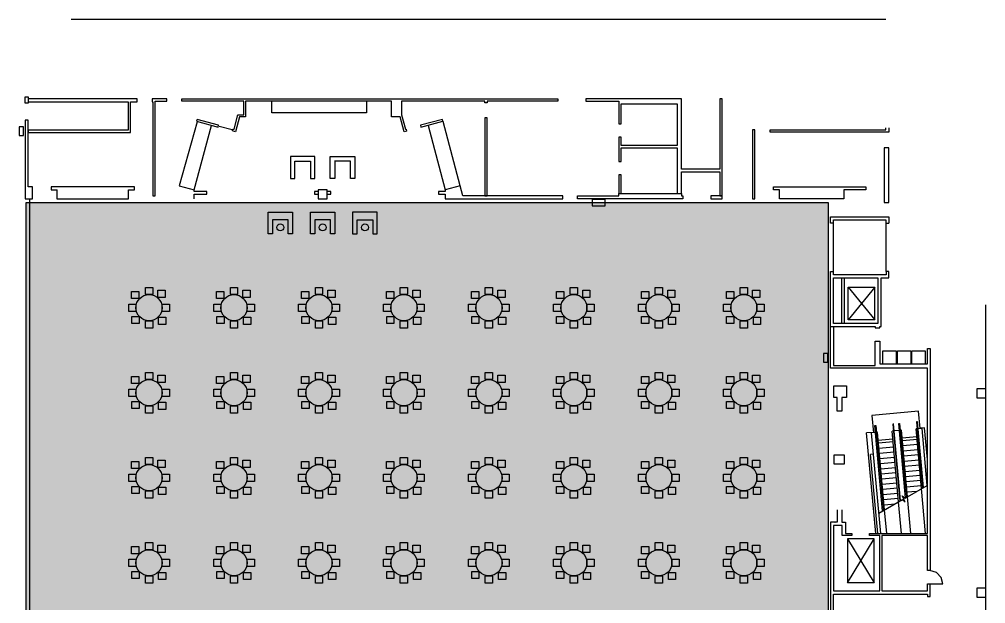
# Model space of a CAD drawing. Header units: feet. Extents: x 304 to 526, y 573 to 801.
# Drawn here: x 308.3 to 526.5, y 669.5 to 801.4 of the extents above; entities that cross this region are included whole.
import ezdxf

# ---------------------------------------------------------------- set-up
doc = ezdxf.new("R2010")
doc.units = ezdxf.units.FT
doc.header["$MEASUREMENT"] = 0
for name, color, linetype in [('background', 7, 'Continuous'), ('Layer 1', 7, 'Continuous'), ('walls', 7, 'Continuous')]:
    doc.layers.add(name, color=color, linetype=linetype)

msp = doc.modelspace()

# ---------------------------------------------------------------- hatches: boundary and pattern name
at = {"layer": 'background', "lineweight": 0, "true_color": 0xe6e6e6, "transparency": 33554687}
h = msp.add_hatch(color=254, dxfattribs=at)
h.dxf.hatch_style = 1
h.paths.add_polyline_path([(491.003, 759.9635), (309.7528, 759.9635), (309.7528, 591.7968), (491.003, 591.7968)])

# ---------------------------------------------------------------- linework, layer by layer
at = {"layer": 'background', "color": 254, "lineweight": 0, "true_color": 0xe6e6e6, "transparency": 33554687}
msp.add_lwpolyline([(491.003, 759.9635), (309.7528, 759.9635), (309.7528, 591.7968), (491.003, 591.7968)], close=True, dxfattribs=at)
at = {"layer": 'background', "color": 254, "lineweight": 25, "true_color": 0xe6e6e6}
msp.add_lwpolyline([(491.003, 759.9635), (309.7528, 759.9635), (309.7528, 591.7968), (491.003, 591.7968)], close=True, dxfattribs=at)
at = {"layer": 'Layer 1', "color": 18, "lineweight": 25, "true_color": 0x000000}
for points in [[(333.6331, 739.9786), (335.2735, 739.9786), (335.2735, 738.3382), (333.6331, 738.3382)], [(336.7391, 740.8808), (338.3795, 740.8808), (338.3795, 739.2404), (336.7391, 739.2404)], [(339.5462, 740.225), (341.1866, 740.225), (341.1866, 738.5846), (339.5462, 738.5846)], [(352.8195, 739.9786), (354.4599, 739.9786), (354.4599, 738.3382), (352.8195, 738.3382)], [(355.9255, 740.8808), (357.5659, 740.8808), (357.5659, 739.2404), (355.9255, 739.2404)], [(358.7326, 740.225), (360.373, 740.225), (360.373, 738.5846), (358.7326, 738.5846)], [(372.0059, 739.9786), (373.6463, 739.9786), (373.6463, 738.3382), (372.0059, 738.3382)], [(375.1119, 740.8808), (376.7523, 740.8808), (376.7523, 739.2404), (375.1119, 739.2404)], [(377.919, 740.225), (379.5594, 740.225), (379.5594, 738.5846), (377.919, 738.5846)], [(391.1923, 739.9786), (392.8327, 739.9786), (392.8327, 738.3382), (391.1923, 738.3382)], [(394.2983, 740.8808), (395.9387, 740.8808), (395.9387, 739.2404), (394.2983, 739.2404)], [(397.1054, 740.225), (398.7458, 740.225), (398.7458, 738.5846), (397.1054, 738.5846)], [(410.3787, 739.9786), (412.0191, 739.9786), (412.0191, 738.3382), (410.3787, 738.3382)], [(413.4847, 740.8808), (415.1251, 740.8808), (415.1251, 739.2404), (413.4847, 739.2404)], [(416.2918, 740.225), (417.9322, 740.225), (417.9322, 738.5846), (416.2918, 738.5846)], [(429.5651, 739.9786), (431.2055, 739.9786), (431.2055, 738.3382), (429.5651, 738.3382)], [(432.6711, 740.8808), (434.3115, 740.8808), (434.3115, 739.2404), (432.6711, 739.2404)], [(435.4782, 740.225), (437.1186, 740.225), (437.1186, 738.5846), (435.4782, 738.5846)], [(448.7515, 739.9786), (450.3919, 739.9786), (450.3919, 738.3382), (448.7515, 738.3382)], [(451.8575, 740.8808), (453.4979, 740.8808), (453.4979, 739.2404), (451.8575, 739.2404)], [(454.6646, 740.225), (456.305, 740.225), (456.305, 738.5846), (454.6646, 738.5846)], [(467.9379, 739.9786), (469.5783, 739.9786), (469.5783, 738.3382), (467.9379, 738.3382)], [(471.0439, 740.8808), (472.6843, 740.8808), (472.6843, 739.2404), (471.0439, 739.2404)], [(473.851, 740.225), (475.4914, 740.225), (475.4914, 738.5846), (473.851, 738.5846)], [(332.9661, 737.1079), (334.6065, 737.1079), (334.6065, 735.4675), (332.9661, 735.4675)], [(340.5121, 737.1079), (342.1525, 737.1079), (342.1525, 735.4675), (340.5121, 735.4675)], [(352.1525, 737.1079), (353.7929, 737.1079), (353.7929, 735.4675), (352.1525, 735.4675)], [(359.6985, 737.1079), (361.3389, 737.1079), (361.3389, 735.4675), (359.6985, 735.4675)], [(371.3389, 737.1079), (372.9793, 737.1079), (372.9793, 735.4675), (371.3389, 735.4675)], [(378.8849, 737.1079), (380.5253, 737.1079), (380.5253, 735.4675), (378.8849, 735.4675)], [(390.5253, 737.1079), (392.1657, 737.1079), (392.1657, 735.4675), (390.5253, 735.4675)], [(398.0713, 737.1079), (399.7117, 737.1079), (399.7117, 735.4675), (398.0713, 735.4675)], [(409.7117, 737.1079), (411.3521, 737.1079), (411.3521, 735.4675), (409.7117, 735.4675)], [(417.2577, 737.1079), (418.8981, 737.1079), (418.8981, 735.4675), (417.2577, 735.4675)], [(428.8981, 737.1079), (430.5385, 737.1079), (430.5385, 735.4675), (428.8981, 735.4675)], [(436.4441, 737.1079), (438.0845, 737.1079), (438.0845, 735.4675), (436.4441, 735.4675)], [(448.0845, 737.1079), (449.7249, 737.1079), (449.7249, 735.4675), (448.0845, 735.4675)], [(455.6305, 737.1079), (457.2709, 737.1079), (457.2709, 735.4675), (455.6305, 735.4675)], [(467.2709, 737.1078), (468.9113, 737.1078), (468.9113, 735.4674), (467.2709, 735.4674)], [(474.8169, 737.1078), (476.4573, 737.1078), (476.4573, 735.4674), (474.8169, 735.4674)], [(333.664, 734.3428), (335.3044, 734.3428), (335.3044, 732.7024), (333.664, 732.7024)], [(336.7391, 733.3349), (338.3795, 733.3349), (338.3795, 731.6945), (336.7391, 731.6945)], [(339.7004, 734.1269), (341.3408, 734.1269), (341.3408, 732.4865), (339.7004, 732.4865)], [(352.8504, 734.3428), (354.4908, 734.3428), (354.4908, 732.7024), (352.8504, 732.7024)], [(355.9255, 733.3349), (357.5659, 733.3349), (357.5659, 731.6945), (355.9255, 731.6945)], [(358.8868, 734.1269), (360.5272, 734.1269), (360.5272, 732.4865), (358.8868, 732.4865)], [(372.0368, 734.3428), (373.6772, 734.3428), (373.6772, 732.7024), (372.0368, 732.7024)], [(375.1119, 733.3349), (376.7523, 733.3349), (376.7523, 731.6945), (375.1119, 731.6945)], [(378.0732, 734.1269), (379.7136, 734.1269), (379.7136, 732.4865), (378.0732, 732.4865)], [(391.2232, 734.3428), (392.8636, 734.3428), (392.8636, 732.7024), (391.2232, 732.7024)], [(394.2983, 733.3349), (395.9387, 733.3349), (395.9387, 731.6945), (394.2983, 731.6945)], [(397.2596, 734.1269), (398.9, 734.1269), (398.9, 732.4865), (397.2596, 732.4865)], [(410.4096, 734.3428), (412.05, 734.3428), (412.05, 732.7024), (410.4096, 732.7024)], [(413.4847, 733.3349), (415.1251, 733.3349), (415.1251, 731.6945), (413.4847, 731.6945)], [(416.446, 734.1269), (418.0864, 734.1269), (418.0864, 732.4865), (416.446, 732.4865)], [(429.596, 734.3428), (431.2364, 734.3428), (431.2364, 732.7024), (429.596, 732.7024)], [(432.6711, 733.3349), (434.3115, 733.3349), (434.3115, 731.6945), (432.6711, 731.6945)], [(435.6324, 734.1269), (437.2728, 734.1269), (437.2728, 732.4865), (435.6324, 732.4865)], [(448.7824, 734.3428), (450.4228, 734.3428), (450.4228, 732.7024), (448.7824, 732.7024)], [(451.8575, 733.3349), (453.4979, 733.3349), (453.4979, 731.6945), (451.8575, 731.6945)], [(454.8188, 734.1269), (456.4592, 734.1269), (456.4592, 732.4865), (454.8188, 732.4865)], [(467.9688, 734.3427), (469.6092, 734.3427), (469.6092, 732.7023), (467.9688, 732.7023)], [(471.0439, 733.3349), (472.6843, 733.3349), (472.6843, 731.6945), (471.0439, 731.6945)], [(474.0052, 734.1269), (475.6456, 734.1269), (475.6456, 732.4865), (474.0052, 732.4865)], [(333.6331, 720.7923), (335.2735, 720.7923), (335.2735, 719.1519), (333.6331, 719.1519)], [(336.7391, 721.6945), (338.3795, 721.6945), (338.3795, 720.0541), (336.7391, 720.0541)], [(339.5462, 721.0387), (341.1866, 721.0387), (341.1866, 719.3983), (339.5462, 719.3983)], [(352.8195, 720.7923), (354.4599, 720.7923), (354.4599, 719.1519), (352.8195, 719.1519)], [(355.9255, 721.6945), (357.5659, 721.6945), (357.5659, 720.0541), (355.9255, 720.0541)], [(358.7326, 721.0387), (360.373, 721.0387), (360.373, 719.3983), (358.7326, 719.3983)], [(372.0059, 720.7923), (373.6463, 720.7923), (373.6463, 719.1519), (372.0059, 719.1519)], [(375.1119, 721.6945), (376.7523, 721.6945), (376.7523, 720.0541), (375.1119, 720.0541)], [(377.919, 721.0387), (379.5594, 721.0387), (379.5594, 719.3983), (377.919, 719.3983)], [(391.1923, 720.7923), (392.8327, 720.7923), (392.8327, 719.1519), (391.1923, 719.1519)], [(394.2983, 721.6945), (395.9387, 721.6945), (395.9387, 720.0541), (394.2983, 720.0541)], [(397.1054, 721.0387), (398.7458, 721.0387), (398.7458, 719.3983), (397.1054, 719.3983)], [(410.3787, 720.7923), (412.0191, 720.7923), (412.0191, 719.1519), (410.3787, 719.1519)], [(413.4847, 721.6945), (415.1251, 721.6945), (415.1251, 720.0541), (413.4847, 720.0541)], [(416.2918, 721.0387), (417.9322, 721.0387), (417.9322, 719.3983), (416.2918, 719.3983)], [(429.5651, 720.7923), (431.2055, 720.7923), (431.2055, 719.1519), (429.5651, 719.1519)], [(432.6711, 721.6945), (434.3115, 721.6945), (434.3115, 720.0541), (432.6711, 720.0541)], [(435.4782, 721.0387), (437.1186, 721.0387), (437.1186, 719.3983), (435.4782, 719.3983)], [(448.7515, 720.7923), (450.3919, 720.7923), (450.3919, 719.1519), (448.7515, 719.1519)], [(451.8575, 721.6945), (453.4979, 721.6945), (453.4979, 720.0541), (451.8575, 720.0541)], [(454.6646, 721.0387), (456.305, 721.0387), (456.305, 719.3983), (454.6646, 719.3983)], [(467.9379, 720.7923), (469.5783, 720.7923), (469.5783, 719.1519), (467.9379, 719.1519)], [(471.0439, 721.6945), (472.6843, 721.6945), (472.6843, 720.0541), (471.0439, 720.0541)], [(473.851, 721.0387), (475.4914, 721.0387), (475.4914, 719.3983), (473.851, 719.3983)], [(332.9661, 717.9216), (334.6065, 717.9216), (334.6065, 716.2812), (332.9661, 716.2812)], [(340.5121, 717.9216), (342.1525, 717.9216), (342.1525, 716.2812), (340.5121, 716.2812)], [(352.1525, 717.9216), (353.7929, 717.9216), (353.7929, 716.2812), (352.1525, 716.2812)], [(359.6985, 717.9216), (361.3389, 717.9216), (361.3389, 716.2812), (359.6985, 716.2812)], [(371.3389, 717.9216), (372.9793, 717.9216), (372.9793, 716.2812), (371.3389, 716.2812)], [(378.8849, 717.9216), (380.5253, 717.9216), (380.5253, 716.2812), (378.8849, 716.2812)], [(390.5253, 717.9216), (392.1657, 717.9216), (392.1657, 716.2812), (390.5253, 716.2812)], [(398.0713, 717.9216), (399.7117, 717.9216), (399.7117, 716.2812), (398.0713, 716.2812)], [(409.7117, 717.9216), (411.3521, 717.9216), (411.3521, 716.2812), (409.7117, 716.2812)], [(417.2577, 717.9216), (418.8981, 717.9216), (418.8981, 716.2812), (417.2577, 716.2812)], [(428.8981, 717.9216), (430.5385, 717.9216), (430.5385, 716.2812), (428.8981, 716.2812)], [(436.4441, 717.9216), (438.0845, 717.9216), (438.0845, 716.2812), (436.4441, 716.2812)], [(448.0845, 717.9216), (449.7249, 717.9216), (449.7249, 716.2812), (448.0845, 716.2812)], [(455.6305, 717.9216), (457.2709, 717.9216), (457.2709, 716.2812), (455.6305, 716.2812)], [(467.2709, 717.9215), (468.9113, 717.9215), (468.9113, 716.2811), (467.2709, 716.2811)], [(474.8169, 717.9215), (476.4573, 717.9215), (476.4573, 716.2811), (474.8169, 716.2811)], [(333.664, 715.1565), (335.3044, 715.1565), (335.3044, 713.5161), (333.664, 713.5161)], [(336.7391, 714.1486), (338.3795, 714.1486), (338.3795, 712.5082), (336.7391, 712.5082)], [(339.7004, 714.9406), (341.3408, 714.9406), (341.3408, 713.3002), (339.7004, 713.3002)], [(352.8504, 715.1565), (354.4908, 715.1565), (354.4908, 713.5161), (352.8504, 713.5161)], [(355.9255, 714.1486), (357.5659, 714.1486), (357.5659, 712.5082), (355.9255, 712.5082)], [(358.8868, 714.9406), (360.5272, 714.9406), (360.5272, 713.3002), (358.8868, 713.3002)], [(372.0368, 715.1565), (373.6772, 715.1565), (373.6772, 713.5161), (372.0368, 713.5161)], [(375.1119, 714.1486), (376.7523, 714.1486), (376.7523, 712.5082), (375.1119, 712.5082)], [(378.0732, 714.9406), (379.7136, 714.9406), (379.7136, 713.3002), (378.0732, 713.3002)], [(391.2232, 715.1565), (392.8636, 715.1565), (392.8636, 713.5161), (391.2232, 713.5161)], [(394.2983, 714.1486), (395.9387, 714.1486), (395.9387, 712.5082), (394.2983, 712.5082)], [(397.2596, 714.9406), (398.9, 714.9406), (398.9, 713.3002), (397.2596, 713.3002)], [(410.4096, 715.1565), (412.05, 715.1565), (412.05, 713.5161), (410.4096, 713.5161)], [(413.4847, 714.1486), (415.1251, 714.1486), (415.1251, 712.5082), (413.4847, 712.5082)], [(416.446, 714.9406), (418.0864, 714.9406), (418.0864, 713.3002), (416.446, 713.3002)], [(429.596, 715.1565), (431.2364, 715.1565), (431.2364, 713.5161), (429.596, 713.5161)], [(432.6711, 714.1486), (434.3115, 714.1486), (434.3115, 712.5082), (432.6711, 712.5082)], [(435.6324, 714.9406), (437.2728, 714.9406), (437.2728, 713.3002), (435.6324, 713.3002)], [(448.7824, 715.1565), (450.4228, 715.1565), (450.4228, 713.5161), (448.7824, 713.5161)], [(451.8575, 714.1486), (453.4979, 714.1486), (453.4979, 712.5082), (451.8575, 712.5082)], [(454.8188, 714.9406), (456.4592, 714.9406), (456.4592, 713.3002), (454.8188, 713.3002)], [(467.9688, 715.1564), (469.6092, 715.1564), (469.6092, 713.516), (467.9688, 713.516)], [(471.0439, 714.1486), (472.6843, 714.1486), (472.6843, 712.5082), (471.0439, 712.5082)], [(474.0052, 714.9406), (475.6456, 714.9406), (475.6456, 713.3002), (474.0052, 713.3002)], [(333.6331, 701.606), (335.2735, 701.606), (335.2735, 699.9656), (333.6331, 699.9656)], [(336.7391, 702.5082), (338.3795, 702.5082), (338.3795, 700.8678), (336.7391, 700.8678)], [(339.5462, 701.8524), (341.1866, 701.8524), (341.1866, 700.212), (339.5462, 700.212)], [(352.8195, 701.606), (354.4599, 701.606), (354.4599, 699.9656), (352.8195, 699.9656)], [(355.9255, 702.5082), (357.5659, 702.5082), (357.5659, 700.8678), (355.9255, 700.8678)], [(358.7326, 701.8524), (360.373, 701.8524), (360.373, 700.212), (358.7326, 700.212)], [(372.0059, 701.606), (373.6463, 701.606), (373.6463, 699.9656), (372.0059, 699.9656)], [(375.1119, 702.5082), (376.7523, 702.5082), (376.7523, 700.8678), (375.1119, 700.8678)], [(377.919, 701.8524), (379.5594, 701.8524), (379.5594, 700.212), (377.919, 700.212)], [(391.1923, 701.606), (392.8327, 701.606), (392.8327, 699.9656), (391.1923, 699.9656)], [(394.2983, 702.5082), (395.9387, 702.5082), (395.9387, 700.8678), (394.2983, 700.8678)], [(397.1054, 701.8524), (398.7458, 701.8524), (398.7458, 700.212), (397.1054, 700.212)], [(410.3787, 701.606), (412.0191, 701.606), (412.0191, 699.9656), (410.3787, 699.9656)], [(413.4847, 702.5082), (415.1251, 702.5082), (415.1251, 700.8678), (413.4847, 700.8678)], [(416.2918, 701.8524), (417.9322, 701.8524), (417.9322, 700.212), (416.2918, 700.212)], [(429.5651, 701.606), (431.2055, 701.606), (431.2055, 699.9656), (429.5651, 699.9656)], [(432.6711, 702.5082), (434.3115, 702.5082), (434.3115, 700.8678), (432.6711, 700.8678)], [(435.4782, 701.8524), (437.1186, 701.8524), (437.1186, 700.212), (435.4782, 700.212)], [(448.7515, 701.606), (450.3919, 701.606), (450.3919, 699.9656), (448.7515, 699.9656)], [(451.8575, 702.5082), (453.4979, 702.5082), (453.4979, 700.8678), (451.8575, 700.8678)], [(454.6646, 701.8524), (456.305, 701.8524), (456.305, 700.212), (454.6646, 700.212)], [(467.9379, 701.606), (469.5783, 701.606), (469.5783, 699.9656), (467.9379, 699.9656)], [(471.0439, 702.5082), (472.6843, 702.5082), (472.6843, 700.8678), (471.0439, 700.8678)], [(473.851, 701.8524), (475.4914, 701.8524), (475.4914, 700.212), (473.851, 700.212)], [(332.9661, 698.7353), (334.6065, 698.7353), (334.6065, 697.0949), (332.9661, 697.0949)], [(340.5121, 698.7353), (342.1525, 698.7353), (342.1525, 697.0949), (340.5121, 697.0949)], [(352.1525, 698.7353), (353.7929, 698.7353), (353.7929, 697.0949), (352.1525, 697.0949)], [(359.6985, 698.7353), (361.3389, 698.7353), (361.3389, 697.0949), (359.6985, 697.0949)], [(371.3389, 698.7353), (372.9793, 698.7353), (372.9793, 697.0949), (371.3389, 697.0949)], [(378.8849, 698.7353), (380.5253, 698.7353), (380.5253, 697.0949), (378.8849, 697.0949)], [(390.5253, 698.7353), (392.1657, 698.7353), (392.1657, 697.0949), (390.5253, 697.0949)], [(398.0713, 698.7353), (399.7117, 698.7353), (399.7117, 697.0949), (398.0713, 697.0949)], [(409.7117, 698.7353), (411.3521, 698.7353), (411.3521, 697.0949), (409.7117, 697.0949)], [(417.2577, 698.7353), (418.8981, 698.7353), (418.8981, 697.0949), (417.2577, 697.0949)], [(428.8981, 698.7353), (430.5385, 698.7353), (430.5385, 697.0949), (428.8981, 697.0949)], [(436.4441, 698.7353), (438.0845, 698.7353), (438.0845, 697.0949), (436.4441, 697.0949)], [(448.0845, 698.7353), (449.7249, 698.7353), (449.7249, 697.0949), (448.0845, 697.0949)], [(455.6305, 698.7353), (457.2709, 698.7353), (457.2709, 697.0949), (455.6305, 697.0949)], [(467.2709, 698.7352), (468.9113, 698.7352), (468.9113, 697.0948), (467.2709, 697.0948)], [(474.8169, 698.7352), (476.4573, 698.7352), (476.4573, 697.0948), (474.8169, 697.0948)], [(333.664, 695.9702), (335.3044, 695.9702), (335.3044, 694.3298), (333.664, 694.3298)], [(336.7391, 694.9623), (338.3795, 694.9623), (338.3795, 693.3219), (336.7391, 693.3219)], [(339.7004, 695.7543), (341.3408, 695.7543), (341.3408, 694.1139), (339.7004, 694.1139)], [(352.8504, 695.9702), (354.4908, 695.9702), (354.4908, 694.3298), (352.8504, 694.3298)], [(355.9255, 694.9623), (357.5659, 694.9623), (357.5659, 693.3219), (355.9255, 693.3219)], [(358.8868, 695.7543), (360.5272, 695.7543), (360.5272, 694.1139), (358.8868, 694.1139)], [(372.0368, 695.9702), (373.6772, 695.9702), (373.6772, 694.3298), (372.0368, 694.3298)], [(375.1119, 694.9623), (376.7523, 694.9623), (376.7523, 693.3219), (375.1119, 693.3219)], [(378.0732, 695.7543), (379.7136, 695.7543), (379.7136, 694.1139), (378.0732, 694.1139)], [(391.2232, 695.9702), (392.8636, 695.9702), (392.8636, 694.3298), (391.2232, 694.3298)], [(394.2983, 694.9623), (395.9387, 694.9623), (395.9387, 693.3219), (394.2983, 693.3219)], [(397.2596, 695.7543), (398.9, 695.7543), (398.9, 694.1139), (397.2596, 694.1139)], [(410.4096, 695.9702), (412.05, 695.9702), (412.05, 694.3298), (410.4096, 694.3298)], [(413.4847, 694.9623), (415.1251, 694.9623), (415.1251, 693.3219), (413.4847, 693.3219)], [(416.446, 695.7543), (418.0864, 695.7543), (418.0864, 694.1139), (416.446, 694.1139)], [(429.596, 695.9702), (431.2364, 695.9702), (431.2364, 694.3298), (429.596, 694.3298)], [(432.6711, 694.9623), (434.3115, 694.9623), (434.3115, 693.3219), (432.6711, 693.3219)], [(435.6324, 695.7543), (437.2728, 695.7543), (437.2728, 694.1139), (435.6324, 694.1139)], [(448.7824, 695.9702), (450.4228, 695.9702), (450.4228, 694.3298), (448.7824, 694.3298)], [(451.8575, 694.9623), (453.4979, 694.9623), (453.4979, 693.3219), (451.8575, 693.3219)], [(454.8188, 695.7543), (456.4592, 695.7543), (456.4592, 694.1139), (454.8188, 694.1139)], [(467.9688, 695.9701), (469.6092, 695.9701), (469.6092, 694.3297), (467.9688, 694.3297)], [(471.0439, 694.9623), (472.6843, 694.9623), (472.6843, 693.3219), (471.0439, 693.3219)], [(474.0052, 695.7543), (475.6456, 695.7543), (475.6456, 694.1139), (474.0052, 694.1139)], [(336.7391, 683.3219), (338.3795, 683.3219), (338.3795, 681.6815), (336.7391, 681.6815)], [(355.9255, 683.3219), (357.5659, 683.3219), (357.5659, 681.6815), (355.9255, 681.6815)], [(375.1119, 683.3219), (376.7523, 683.3219), (376.7523, 681.6815), (375.1119, 681.6815)], [(394.2983, 683.3219), (395.9387, 683.3219), (395.9387, 681.6815), (394.2983, 681.6815)], [(413.4847, 683.3219), (415.1251, 683.3219), (415.1251, 681.6815), (413.4847, 681.6815)], [(432.6711, 683.3219), (434.3115, 683.3219), (434.3115, 681.6815), (432.6711, 681.6815)], [(451.8575, 683.3219), (453.4979, 683.3219), (453.4979, 681.6815), (451.8575, 681.6815)], [(471.0439, 683.3219), (472.6843, 683.3219), (472.6843, 681.6815), (471.0439, 681.6815)], [(333.6331, 682.4197), (335.2735, 682.4197), (335.2735, 680.7793), (333.6331, 680.7793)], [(339.5462, 682.6661), (341.1866, 682.6661), (341.1866, 681.0257), (339.5462, 681.0257)], [(352.8195, 682.4197), (354.4599, 682.4197), (354.4599, 680.7793), (352.8195, 680.7793)], [(358.7326, 682.6661), (360.373, 682.6661), (360.373, 681.0257), (358.7326, 681.0257)], [(372.0059, 682.4197), (373.6463, 682.4197), (373.6463, 680.7793), (372.0059, 680.7793)], [(377.919, 682.6661), (379.5594, 682.6661), (379.5594, 681.0257), (377.919, 681.0257)], [(391.1923, 682.4197), (392.8327, 682.4197), (392.8327, 680.7793), (391.1923, 680.7793)], [(397.1054, 682.6661), (398.7458, 682.6661), (398.7458, 681.0257), (397.1054, 681.0257)], [(410.3787, 682.4197), (412.0191, 682.4197), (412.0191, 680.7793), (410.3787, 680.7793)], [(416.2918, 682.6661), (417.9322, 682.6661), (417.9322, 681.0257), (416.2918, 681.0257)], [(429.5651, 682.4197), (431.2055, 682.4197), (431.2055, 680.7793), (429.5651, 680.7793)], [(435.4782, 682.6661), (437.1186, 682.6661), (437.1186, 681.0257), (435.4782, 681.0257)], [(448.7515, 682.4197), (450.3919, 682.4197), (450.3919, 680.7793), (448.7515, 680.7793)], [(454.6646, 682.6661), (456.305, 682.6661), (456.305, 681.0257), (454.6646, 681.0257)], [(467.9379, 682.4197), (469.5783, 682.4197), (469.5783, 680.7793), (467.9379, 680.7793)], [(473.851, 682.6661), (475.4914, 682.6661), (475.4914, 681.0257), (473.851, 681.0257)], [(332.9661, 679.549), (334.6065, 679.549), (334.6065, 677.9086), (332.9661, 677.9086)], [(340.5121, 679.549), (342.1525, 679.549), (342.1525, 677.9086), (340.5121, 677.9086)], [(352.1525, 679.549), (353.7929, 679.549), (353.7929, 677.9086), (352.1525, 677.9086)], [(359.6985, 679.549), (361.3389, 679.549), (361.3389, 677.9086), (359.6985, 677.9086)], [(371.3389, 679.549), (372.9793, 679.549), (372.9793, 677.9086), (371.3389, 677.9086)], [(378.8849, 679.549), (380.5253, 679.549), (380.5253, 677.9086), (378.8849, 677.9086)], [(390.5253, 679.549), (392.1657, 679.549), (392.1657, 677.9086), (390.5253, 677.9086)], [(398.0713, 679.549), (399.7117, 679.549), (399.7117, 677.9086), (398.0713, 677.9086)], [(409.7117, 679.549), (411.3521, 679.549), (411.3521, 677.9086), (409.7117, 677.9086)], [(417.2577, 679.549), (418.8981, 679.549), (418.8981, 677.9086), (417.2577, 677.9086)], [(428.8981, 679.549), (430.5385, 679.549), (430.5385, 677.9086), (428.8981, 677.9086)], [(436.4441, 679.549), (438.0845, 679.549), (438.0845, 677.9086), (436.4441, 677.9086)], [(448.0845, 679.549), (449.7249, 679.549), (449.7249, 677.9086), (448.0845, 677.9086)], [(455.6305, 679.549), (457.2709, 679.549), (457.2709, 677.9086), (455.6305, 677.9086)], [(467.2709, 679.5489), (468.9113, 679.5489), (468.9113, 677.9085), (467.2709, 677.9085)], [(474.8169, 679.5489), (476.4573, 679.5489), (476.4573, 677.9085), (474.8169, 677.9085)], [(333.664, 676.7839), (335.3044, 676.7839), (335.3044, 675.1435), (333.664, 675.1435)], [(339.7004, 676.568), (341.3408, 676.568), (341.3408, 674.9276), (339.7004, 674.9276)], [(352.8504, 676.7839), (354.4908, 676.7839), (354.4908, 675.1435), (352.8504, 675.1435)], [(358.8868, 676.568), (360.5272, 676.568), (360.5272, 674.9276), (358.8868, 674.9276)], [(372.0368, 676.7839), (373.6772, 676.7839), (373.6772, 675.1435), (372.0368, 675.1435)], [(378.0732, 676.568), (379.7136, 676.568), (379.7136, 674.9276), (378.0732, 674.9276)], [(391.2232, 676.7839), (392.8636, 676.7839), (392.8636, 675.1435), (391.2232, 675.1435)], [(397.2596, 676.568), (398.9, 676.568), (398.9, 674.9276), (397.2596, 674.9276)], [(410.4096, 676.7839), (412.05, 676.7839), (412.05, 675.1435), (410.4096, 675.1435)], [(416.446, 676.568), (418.0864, 676.568), (418.0864, 674.9276), (416.446, 674.9276)], [(429.596, 676.7839), (431.2364, 676.7839), (431.2364, 675.1435), (429.596, 675.1435)], [(435.6324, 676.568), (437.2728, 676.568), (437.2728, 674.9276), (435.6324, 674.9276)], [(448.7824, 676.7839), (450.4228, 676.7839), (450.4228, 675.1435), (448.7824, 675.1435)], [(454.8188, 676.568), (456.4592, 676.568), (456.4592, 674.9276), (454.8188, 674.9276)], [(467.9688, 676.7838), (469.6092, 676.7838), (469.6092, 675.1434), (467.9688, 675.1434)], [(474.0052, 676.568), (475.6456, 676.568), (475.6456, 674.9276), (474.0052, 674.9276)], [(336.7391, 675.776), (338.3795, 675.776), (338.3795, 674.1356), (336.7391, 674.1356)], [(355.9255, 675.776), (357.5659, 675.776), (357.5659, 674.1356), (355.9255, 674.1356)], [(375.1119, 675.776), (376.7523, 675.776), (376.7523, 674.1356), (375.1119, 674.1356)], [(394.2983, 675.776), (395.9387, 675.776), (395.9387, 674.1356), (394.2983, 674.1356)], [(413.4847, 675.776), (415.1251, 675.776), (415.1251, 674.1356), (413.4847, 674.1356)], [(432.6711, 675.776), (434.3115, 675.776), (434.3115, 674.1356), (432.6711, 674.1356)], [(451.8575, 675.776), (453.4979, 675.776), (453.4979, 674.1356), (451.8575, 674.1356)], [(471.0439, 675.776), (472.6843, 675.776), (472.6843, 674.1356), (471.0439, 674.1356)]]:
    msp.add_lwpolyline(points, close=True, dxfattribs=at)
for centre in [(337.5593, 736.2876), (356.7457, 736.2876), (375.9321, 736.2876), (395.1185, 736.2876), (414.3049, 736.2876), (433.4913, 736.2876), (452.6777, 736.2876), (471.8641, 736.2876), (337.5593, 717.1013), (356.7457, 717.1013), (375.9321, 717.1013), (395.1185, 717.1013), (414.3049, 717.1013), (433.4913, 717.1013), (452.6777, 717.1013), (471.8641, 717.1013), (337.5593, 697.915), (356.7457, 697.915), (375.9321, 697.915), (395.1185, 697.915), (414.3049, 697.915), (433.4913, 697.915), (452.6777, 697.915), (471.8641, 697.915), (337.5593, 678.7287), (356.7457, 678.7287), (375.9321, 678.7287), (395.1185, 678.7287), (414.3049, 678.7287), (433.4913, 678.7287), (452.6777, 678.7287), (471.8641, 678.7287)]:
    msp.add_ellipse(centre, major_axis=(2.9528, 0), ratio=1, dxfattribs=at)
at = {"layer": 'walls', "color": 18, "lineweight": 25, "true_color": 0x000000}
for points in [[(503.9493, 801.3713), (319.9927, 801.3713)], [(356.4974, 776.6185), (356.7623, 776.5476), (357.6312, 779.7903), (358.935, 779.7903), (358.935, 782.9153), (344.9276, 782.9153), (344.9276, 783.457), (429.845, 783.457), (429.845, 782.9153), (413.9417, 782.9153), (413.9417, 782.5078), (413.4, 782.5078), (413.4, 782.9153), (394.5789, 782.9153), (394.5789, 779.7903), (395.4478, 776.5476), (395.5944, 776.5869), (395.7077, 776.1643)], [(466.4191, 760.8809), (466.9608, 760.8809), (466.9608, 761.5475), (466.9608, 783.457), (466.4191, 783.457), (466.4191, 767.5249), (457.7527, 767.5249), (457.7527, 783.457), (436.1784, 783.457), (436.1784, 782.9153), (443.6575, 782.9153), (443.6575, 777.7975), (444.1575, 777.7975)], [(395.7077, 776.1642), (395.1384, 776.0117), (394.2431, 779.3528), (392.3375, 779.3528), (392.3375, 782.9153), (359.3725, 782.9153), (359.3725, 779.3528), (357.9668, 779.3528), (357.0716, 776.0117), (356.3841, 776.1959), (356.4973, 776.6185)], [(365.2653, 780.305), (365.2653, 782.9153)], [(386.6282, 782.7941), (386.6282, 780.2903), (365.2653, 780.2903)], [(444.1574, 777.7975), (444.1574, 782.2903), (456.7787, 782.2903), (456.7787, 772.8706), (444.1574, 772.8706), (444.1574, 774.7975), (443.6574, 774.7975)], [(309.6082, 760.8808), (310.2683, 760.8808), (311.2775, 760.8808), (311.2775, 763.5475), (310.2749, 763.5475), (310.2749, 778.6236), (309.6082, 778.6236), (309.6082, 760.8969)], [(348.4237, 778.2642), (344.3786, 763.7853), (347.754, 762.8808)], [(347.754, 760.8808), (347.754, 761.8808), (350.5874, 761.8808), (350.5874, 762.5475), (347.754, 762.5475), (347.7527, 762.8809), (351.6435, 777.4015)], [(353.3954, 777.2771), (356.2932, 776.5006)], [(400.5665, 777.4015), (404.4573, 762.8809), (404.4573, 762.5475), (402.9206, 762.5475), (402.9206, 761.8809)], [(402.9207, 761.8808), (404.4573, 761.8808), (404.4573, 760.8808), (430.9573, 760.8808), (430.9573, 761.5475), (408.4381, 761.5475), (407.8381, 763.7867), (403.9473, 778.3073)], [(504.6223, 776.8972), (504.6223, 775.8808), (477.8305, 775.8808), (477.8305, 776.4224), (503.9493, 776.4224), (503.9493, 776.8972)], [(443.6574, 774.7975), (443.6574, 769.2975), (444.1574, 769.2975), (444.1574, 772.3706), (456.7787, 772.3706), (456.7787, 762.0475), (457.7527, 762.0475), (457.7527, 761.5475), (458.0955, 761.5475), (458.0955, 760.8808), (434.2906, 760.8808), (434.2906, 761.5475), (443.6574, 761.5475), (443.6574, 762.0475), (457.7527, 762.0475), (457.7527, 766.9832), (466.419, 766.9832), (466.419, 761.5475), (466.9607, 761.5475), (464.4289, 761.5475), (464.4289, 760.8808), (466.419, 760.8808)], [(374.0296, 769.3808), (374.0296, 765.4294), (375.0296, 765.4294), (375.0296, 770.3808), (369.4785, 770.3808), (369.4785, 765.4294), (370.4785, 765.4294), (370.4785, 769.3808), (374.0394, 769.3808)], [(379.4785, 769.3808), (379.4785, 765.4792), (378.4785, 765.4792), (378.4785, 770.3808), (384.0296, 770.3808), (384.0296, 765.4792), (383.0296, 765.4792), (383.0296, 769.3808), (379.4686, 769.3808)], [(504.6223, 772.3907), (503.5326, 772.3907), (503.5326, 760.0475), (504.6223, 760.0475), (504.6223, 772.3607)], [(407.838, 763.7867), (404.4573, 762.8808)], [(316.7748, 762.8808), (316.7748, 760.8808), (318.7748, 760.8808), (332.9113, 760.8808), (332.9113, 762.8808), (334.2447, 762.8808), (334.2447, 763.5475), (315.4441, 763.5475), (315.4441, 762.8808), (316.7775, 762.8808)], [(375.754, 762.5475), (374.9207, 762.5475), (374.9207, 761.8808), (375.754, 761.8808)], [(377.754, 761.8808), (378.5873, 761.8808), (378.5873, 762.5475), (377.754, 762.5475)], [(310.5405, 760.8808), (310.5405, 591.9668)], [(494.0377, 687.1308), (492.124, 687.1308), (492.124, 672.394), (502.592, 672.394), (502.592, 684.8503), (500.2483, 684.8503), (500.2483, 685.3503), (513.2907, 685.3503), (513.2907, 722.6308), (491.4573, 722.6308), (491.4573, 744.4642), (492.124, 744.4642), (492.124, 755.3808), (491.4573, 755.3808), (491.4573, 756.7975), (504.6222, 756.7975), (504.6222, 755.3808)], [(492.124, 755.3808), (492.124, 756.1308), (503.9556, 756.1308), (503.9556, 755.3808), (504.6223, 755.3808)], [(503.9556, 755.3808), (503.9556, 744.4641)], [(504.624, 743.0474), (504.624, 744.4641), (503.9574, 744.4641), (503.9574, 743.7141), (492.124, 743.7141), (492.124, 744.4641)], [(492.124, 743.0475), (493.9782, 743.0475)], [(492.124, 732.7375), (492.124, 743.0475)], [(494.5823, 732.7375), (494.5823, 743.0475)], [(501.5407, 731.8783), (501.5407, 731.7116), (502.5407, 731.7116), (502.5407, 732.0708), (502.8324, 732.0708), (502.8324, 743.0475), (504.6241, 743.0475)], [(495.4221, 740.9047), (501.4651, 740.9047)], [(505.7856, 590.6045), (515.9623, 590.6045), (515.9623, 609.9672), (526.4623, 609.9672), (526.4623, 715.9616), (526.4623, 717.9616), (524.4623, 717.9616), (524.4623, 715.9616), (526.4623, 715.9616), (526.4623, 736.9641)], [(501.4651, 733.5736), (495.4221, 733.5736)], [(491.4573, 732.0708), (501.5406, 732.0708), (501.5406, 731.8783)], [(493.9782, 732.7375), (492.124, 732.7375)], [(492.124, 732.0708), (492.124, 723.2143), (492.1241, 723.2141), (501.5406, 723.2141), (501.5407, 723.2143), (501.5407, 728.7109), (501.5407, 728.7116), (502.5407, 728.7116), (502.5407, 723.6308), (504.8662, 723.6308), (513.288, 723.6308), (513.2907, 723.6309), (513.2907, 727.0708), (513.9574, 727.0708), (513.9574, 676.9644), (513.9574, 676.9637), (513.2907, 676.9637), (513.2907, 684.8501), (513.2906, 684.8503), (503.0296, 684.8503), (503.0295, 672.3948), (503.0296, 672.394), (513.2905, 672.394), (513.2907, 672.3942), (513.2907, 673.9635), (513.2908, 673.9637), (516.7907, 673.9637), (516.4068, 675.4322), (515.3265, 676.5408), (513.8372, 676.9634), (513.7907, 676.9637)], [(503.2179, 723.6308), (503.2179, 726.5708), (506.2179, 726.5708), (506.2179, 723.6308)], [(506.5326, 723.6308), (506.5326, 726.5708), (509.5326, 726.5708), (509.5326, 723.6308)], [(509.7971, 723.6308), (509.7971, 726.5708), (512.7971, 726.5708), (512.7971, 723.6308)], [(511.2973, 712.9364), (500.7747, 711.9828)], [(500.7747, 711.9829), (501.13, 708.0625)], [(511.6693, 709.0175), (511.2973, 712.9364)], [(503.1906, 690.4332), (501.4469, 709.6748), (501.6544, 709.6936), (503.3895, 690.547)], [(507.2477, 692.7542), (505.6796, 710.0583), (505.4721, 710.0395), (507.0488, 692.6404)], [(508.3515, 693.3857), (506.8311, 710.1627), (507.0386, 710.1815), (508.5503, 693.4995)], [(512.4086, 695.7067), (511.0638, 710.5462), (510.8563, 710.5274), (512.2097, 695.5929)], [(513.2907, 702.0628), (512.624, 709.1994), (511.6601, 709.1147)], [(501.1211, 708.1597), (499.5679, 708.0233)], [(501.6858, 685.3502), (499.5679, 708.0232)], [(501.5878, 708.104), (500.6563, 708.0196)], [(502.7738, 685.3503), (500.6563, 708.0196)], [(501.1211, 708.1597), (501.1249, 708.1182)], [(502.0442, 708.1453), (501.7952, 708.1227)], [(503.6279, 690.6833), (502.0442, 708.1453)], [(505.6129, 708.4687), (505.3639, 708.4461)], [(506.8099, 692.5038), (505.3639, 708.4462)], [(506.9719, 708.5919), (505.8204, 708.4875)], [(507.4284, 708.6333), (507.1794, 708.6107)], [(508.7888, 693.636), (507.4284, 708.6333)], [(510.9092, 707.1726), (507.5895, 706.8718)], [(508.2476, 693.3263), (513.2612, 696.1945), (512.0942, 709.0561)], [(510.9971, 708.9567), (510.7481, 708.9341)], [(511.9709, 695.4564), (510.7481, 708.9341)], [(512.0942, 709.0561), (511.2046, 708.9755)], [(511.6601, 709.1147), (511.6639, 709.0732)], [(502.2053, 706.3838), (505.525, 706.6846)], [(502.2613, 705.7667), (505.581, 706.0675)], [(502.3666, 704.6048), (505.6863, 704.9056)], [(510.9652, 706.5554), (507.6455, 706.2546)], [(511.0705, 705.3935), (507.7508, 705.0927)], [(501.1056, 703.2094), (500.4415, 703.1511)], [(502.1043, 685.3502), (500.4415, 703.151)], [(502.4719, 703.4429), (505.7916, 703.7437)], [(502.5772, 702.281), (505.8969, 702.5818)], [(511.1757, 704.2316), (507.856, 703.9308)], [(511.281, 703.0697), (507.9613, 702.7689)], [(502.6824, 701.1191), (506.0021, 701.4199)], [(511.3863, 701.9078), (508.0666, 701.607)], [(511.4916, 700.7459), (508.1719, 700.4451)], [(502.7877, 699.9572), (506.1074, 700.258)], [(502.893, 698.7953), (506.2127, 699.0961)], [(511.5969, 699.584), (508.2772, 699.2832)], [(511.7022, 698.4221), (508.3825, 698.1213)], [(502.9983, 697.6334), (506.318, 697.9342)], [(503.1036, 696.4715), (506.4233, 696.7723)], [(511.8075, 697.2602), (508.4878, 696.9594)], [(511.9128, 696.0983), (508.5931, 695.7975)], [(503.2089, 695.3096), (506.5286, 695.6104)], [(503.3142, 694.1477), (506.6339, 694.4485)], [(510.8821, 694.8334), (508.6984, 694.6355)], [(512.8868, 685.3502), (511.971, 695.4564)], [(502.3442, 689.9489), (507.6508, 692.9848), (508.3216, 692.5045), (507.5767, 693.8065), (508.2475, 693.3262)], [(503.4195, 692.9858), (506.7392, 693.2866)], [(503.5248, 691.8238), (506.016, 692.0496)], [(507.4585, 685.3502), (506.8102, 692.5039)], [(509.5399, 685.3503), (508.789, 693.636)], [(492.9175, 690.6798), (492.9175, 688.9372), (492.9175, 687.8808), (491.4573, 687.8808), (491.4573, 640.6308), (492.124, 640.6308), (492.124, 671.644), (513.2907, 671.644), (513.2907, 671.1333), (513.9573, 671.1333), (513.9573, 673.9637)], [(494.0008, 690.6798), (494.0008, 688.9372), (494.0008, 687.8808), (494.7877, 687.8808), (494.7877, 685.3503), (496.2691, 685.3503), (496.2691, 684.8503), (494.0377, 684.8503), (494.0377, 687.1308)], [(504.1114, 685.3503), (503.6281, 690.6835)], [(492.374, 687.8808), (492.4573, 687.8808)], [(495.2587, 684.1352), (495.2587, 674.1977)], [(501.2587, 674.1977), (501.2587, 684.1352)]]:
    msp.add_lwpolyline(points, dxfattribs=at)
for points in [[(309.6082, 783.8831), (310.2749, 783.8831), (310.2749, 782.457), (309.6082, 782.457)], [(310.2748, 782.7903), (332.8342, 782.7903), (332.8342, 776.377), (310.2748, 776.377), (310.2748, 775.8353), (333.3759, 775.8353), (333.3759, 782.7903), (334.9138, 782.7903), (334.9138, 783.457), (310.2748, 783.457)], [(338.2472, 782.7903), (338.4142, 782.7903), (338.4142, 761.5475), (338.9559, 761.5475), (338.9559, 782.9153), (341.5943, 782.9153), (341.5943, 783.457), (338.9559, 783.457), (338.2472, 783.457)], [(413.4, 779.1745), (413.4, 761.5475), (413.9417, 761.5475), (413.9417, 779.1745)], [(309.2291, 777.1475), (308.2708, 777.1475), (308.2708, 775.1892), (309.2291, 775.1892)], [(348.3921, 778.7903), (348.2789, 778.3677), (353.1643, 777.0586), (353.2776, 777.4812)], [(403.8179, 778.7903), (398.8142, 777.4496), (398.9274, 777.027), (403.9311, 778.3677)], [(473.7865, 776.4225), (473.7865, 760.8808), (474.3282, 760.8808), (474.3282, 776.4225)], [(443.6574, 766.2975), (443.6574, 762.0475), (444.1574, 762.0475), (444.1574, 766.2975)], [(375.754, 762.8808), (375.754, 760.8808), (377.754, 760.8808), (377.754, 762.8808)], [(499.3708, 763.5475), (499.3708, 762.8808), (494.4574, 762.8808), (494.4574, 760.8808), (479.9115, 760.8808), (479.9115, 762.8808), (478.5782, 762.8808), (478.5782, 763.5475)], [(440.5601, 759.256), (440.5601, 760.6935), (437.6226, 760.6935), (437.6226, 759.256)], [(365.4274, 752.9792), (364.4274, 752.9792), (364.4274, 757.8808), (369.9785, 757.8808), (369.9785, 752.9792), (368.9785, 752.9792), (368.9785, 756.1188), (365.4274, 756.1188)], [(373.9785, 757.8808), (379.5296, 757.8808), (379.5296, 752.9792), (378.5296, 752.9792), (378.5296, 756.1188), (374.9785, 756.1188), (374.9785, 752.9792), (373.9785, 752.9792)], [(388.0806, 756.1188), (388.0806, 752.9792), (389.0806, 752.9792), (389.0806, 757.8808), (383.5295, 757.8808), (383.5295, 752.9792), (384.5295, 752.9792), (384.5295, 756.1188)], [(502.0824, 743.0475), (502.0824, 732.7375), (493.9782, 732.7375), (493.9782, 743.0475)], [(501.4651, 740.9047), (495.4221, 733.5736), (495.4221, 740.9047), (501.4651, 733.5736)], [(490.7891, 725.9648), (489.8308, 725.9648), (489.8308, 724.0065), (490.7891, 724.0065)], [(492.2073, 718.6308), (495.0406, 718.6308), (495.0406, 718.2245), (495.0406, 716.0475), (494.0008, 716.0475), (494.0008, 714.9053), (494.0008, 712.9102), (492.9174, 712.9102), (492.9174, 714.9053), (492.9174, 716.0475), (492.2073, 716.0475)], [(494.6225, 703.0475), (492.2073, 703.0475), (492.2073, 701.0475), (494.6225, 701.0475)], [(495.2587, 674.1977), (501.2587, 684.1352), (495.2587, 684.1352), (501.2587, 674.1977)], [(526.4624, 672.9667), (524.4624, 672.9667), (524.4624, 670.9667), (526.4624, 670.9667)]]:
    msp.add_lwpolyline(points, close=True, dxfattribs=at)
for centre in [(367.198, 754.4217), (376.7491, 754.4217), (386.31, 754.4217)]:
    msp.add_circle(centre, 0.7812, dxfattribs=at)

doc.saveas('drawing.dxf')
